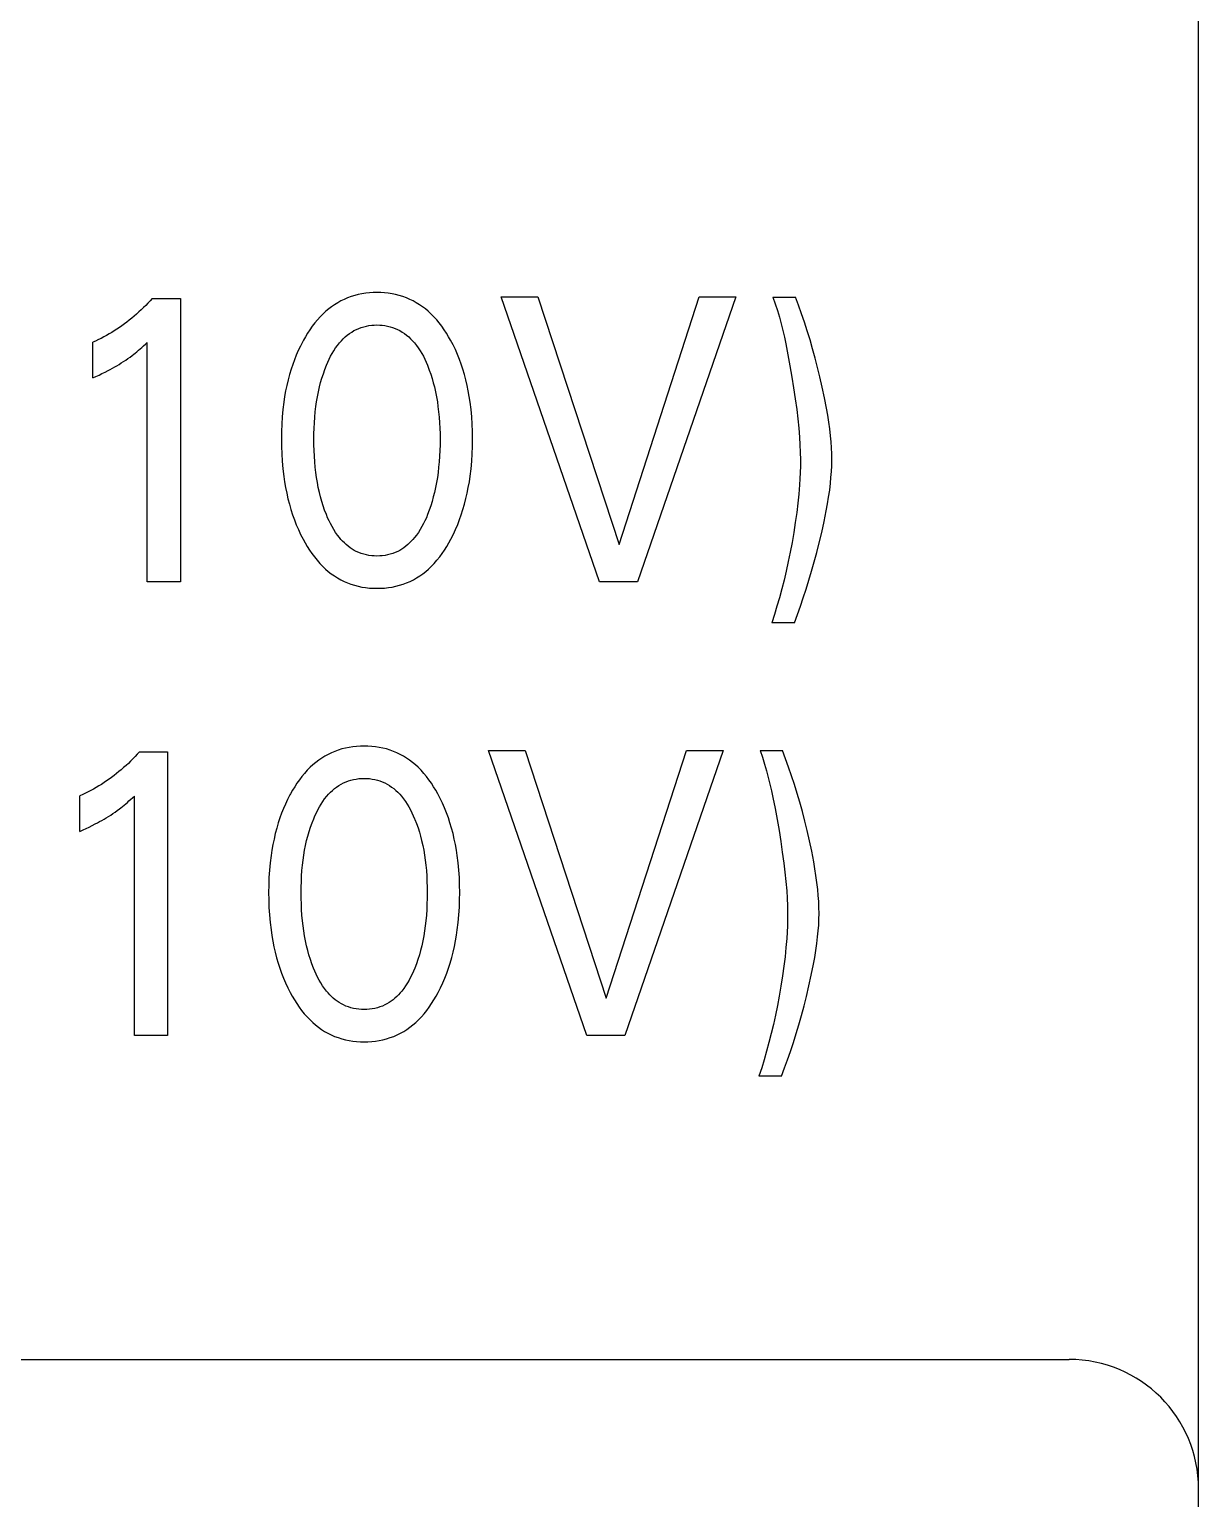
# Model space of a CAD drawing. Extents: x 0 to 420, y 0 to 297.
# Drawn here: x 195.53 to 204.56, y 224.89 to 236.23 of the extents above; entities that cross this region are included whole.
import ezdxf

# ---------------------------------------------------------------- set-up
doc = ezdxf.new("R2010")
doc.units = 0
doc.header["$LTSCALE"] = 23.1
doc.layers.add('10000_FRONT', color=7, linetype='CONTINUOUS')

msp = doc.modelspace()

# ---------------------------------------------------------------- linework, layer by layer
at = {"layer": '10000_FRONT', "color": 7, "linetype": 'CONTINUOUS'}
for p, q in [((204.56, 159.468), (204.56, 247.468)), ((196.482, 234.156), (196.466, 234.138)), ((196.482, 234.156), (196.699, 234.156)), ((196.699, 234.156), (196.699, 231.968)), ((197.99, 234.16), (197.964, 234.149)), ((198.018, 234.17), (197.99, 234.16)), ((198.045, 234.179), (198.018, 234.17)), ((198.073, 234.186), (198.045, 234.179)), ((198.101, 234.191), (198.073, 234.186)), ((198.13, 234.196), (198.101, 234.191)), ((198.159, 234.199), (198.13, 234.196)), ((198.188, 234.201), (198.159, 234.199)), ((198.217, 234.201), (198.188, 234.201)), ((198.246, 234.201), (198.217, 234.201)), ((198.275, 234.199), (198.246, 234.201)), ((198.304, 234.196), (198.275, 234.199)), ((198.333, 234.191), (198.304, 234.196)), ((198.361, 234.186), (198.333, 234.191)), ((198.389, 234.179), (198.361, 234.186)), ((198.417, 234.17), (198.389, 234.179)), ((198.444, 234.16), (198.417, 234.17)), ((198.47, 234.149), (198.444, 234.16)), ((199.936, 231.968), (199.176, 234.168)), ((199.176, 234.168), (199.459, 234.168)), ((199.459, 234.168), (200.086, 232.257)), ((200.086, 232.257), (200.705, 234.168)), ((200.988, 234.168), (200.229, 231.968)), ((200.705, 234.168), (200.988, 234.168)), ((201.273, 234.167), (201.292, 234.115)), ((201.273, 234.167), (201.447, 234.167)), ((201.471, 234.103), (201.447, 234.167)), ((196.379, 234.052), (196.36, 234.035)), ((196.397, 234.068), (196.379, 234.052)), ((196.414, 234.085), (196.397, 234.068)), ((196.432, 234.102), (196.414, 234.085)), ((196.449, 234.12), (196.432, 234.102)), ((196.466, 234.138), (196.449, 234.12)), ((197.822, 234.057), (197.801, 234.038)), ((197.844, 234.075), (197.822, 234.057)), ((197.866, 234.092), (197.844, 234.075)), ((197.89, 234.108), (197.866, 234.092)), ((197.914, 234.123), (197.89, 234.108)), ((197.939, 234.137), (197.914, 234.123)), ((197.964, 234.149), (197.939, 234.137)), ((198.496, 234.137), (198.47, 234.149)), ((198.52, 234.123), (198.496, 234.137)), ((198.545, 234.108), (198.52, 234.123)), ((198.568, 234.092), (198.545, 234.108)), ((198.591, 234.075), (198.568, 234.092)), ((198.613, 234.057), (198.591, 234.075)), ((198.634, 234.038), (198.613, 234.057)), ((201.292, 234.115), (201.308, 234.063)), ((201.308, 234.063), (201.324, 234.011)), ((201.494, 234.038), (201.471, 234.103)), ((196.229, 233.933), (196.209, 233.919)), ((196.248, 233.946), (196.229, 233.933)), ((196.267, 233.96), (196.248, 233.946)), ((196.286, 233.974), (196.267, 233.96)), ((196.305, 233.989), (196.286, 233.974)), ((196.324, 234.004), (196.305, 233.989)), ((196.342, 234.019), (196.324, 234.004)), ((196.36, 234.035), (196.342, 234.019)), ((197.717, 233.941), (197.698, 233.915)), ((197.736, 233.967), (197.717, 233.941)), ((197.757, 233.991), (197.736, 233.967)), ((197.778, 234.015), (197.757, 233.991)), ((197.801, 234.038), (197.778, 234.015)), ((198.077, 233.925), (198.096, 233.933)), ((198.096, 233.933), (198.115, 233.938)), ((198.115, 233.938), (198.135, 233.943)), ((198.135, 233.943), (198.155, 233.947)), ((198.155, 233.947), (198.176, 233.95)), ((198.176, 233.95), (198.196, 233.951)), ((198.196, 233.951), (198.217, 233.952)), ((198.217, 233.952), (198.238, 233.951)), ((198.238, 233.951), (198.258, 233.95)), ((198.258, 233.95), (198.278, 233.947)), ((198.278, 233.947), (198.299, 233.943)), ((198.299, 233.943), (198.319, 233.938)), ((198.319, 233.938), (198.338, 233.933)), ((198.338, 233.933), (198.357, 233.925)), ((198.656, 234.015), (198.634, 234.038)), ((198.678, 233.991), (198.656, 234.015)), ((198.698, 233.967), (198.678, 233.991)), ((198.717, 233.941), (198.698, 233.967)), ((198.736, 233.915), (198.717, 233.941)), ((201.324, 234.011), (201.337, 233.96)), ((201.337, 233.96), (201.35, 233.908)), ((201.517, 233.973), (201.494, 234.038)), ((201.539, 233.905), (201.517, 233.973)), ((196.045, 233.827), (196.024, 233.818)), ((196.024, 233.543), (196.024, 233.818)), ((196.066, 233.838), (196.045, 233.827)), ((196.087, 233.848), (196.066, 233.838)), ((196.108, 233.859), (196.087, 233.848)), ((196.129, 233.87), (196.108, 233.859)), ((196.149, 233.882), (196.129, 233.87)), ((196.169, 233.894), (196.149, 233.882)), ((196.189, 233.906), (196.169, 233.894)), ((196.209, 233.919), (196.189, 233.906)), ((196.429, 233.803), (196.443, 233.816)), ((196.443, 231.968), (196.443, 233.816)), ((197.644, 233.824), (197.626, 233.789)), ((197.649, 233.833), (197.644, 233.824)), ((197.664, 233.861), (197.649, 233.833)), ((197.681, 233.888), (197.664, 233.861)), ((197.698, 233.915), (197.681, 233.888)), ((197.928, 233.814), (197.942, 233.829)), ((197.942, 233.829), (197.957, 233.845)), ((197.957, 233.845), (197.972, 233.859)), ((197.972, 233.859), (197.988, 233.873)), ((197.988, 233.873), (198.004, 233.885)), ((198.004, 233.885), (198.022, 233.897)), ((198.022, 233.897), (198.039, 233.908)), ((198.039, 233.908), (198.058, 233.917)), ((198.058, 233.917), (198.077, 233.925)), ((198.357, 233.925), (198.376, 233.917)), ((198.376, 233.917), (198.394, 233.908)), ((198.394, 233.908), (198.412, 233.897)), ((198.412, 233.897), (198.43, 233.885)), ((198.43, 233.885), (198.446, 233.873)), ((198.446, 233.873), (198.462, 233.859)), ((198.462, 233.859), (198.477, 233.845)), ((198.477, 233.845), (198.492, 233.829)), ((198.492, 233.829), (198.506, 233.814)), ((198.753, 233.888), (198.736, 233.915)), ((198.77, 233.861), (198.753, 233.888)), ((198.785, 233.833), (198.77, 233.861)), ((198.804, 233.797), (198.785, 233.833)), ((201.35, 233.908), (201.362, 233.857)), ((201.362, 233.857), (201.373, 233.805)), ((201.56, 233.836), (201.539, 233.905)), ((201.58, 233.768), (201.56, 233.836)), ((196.294, 233.692), (196.311, 233.704)), ((196.311, 233.704), (196.327, 233.716)), ((196.327, 233.716), (196.339, 233.726)), ((196.339, 233.726), (196.351, 233.735)), ((196.351, 233.735), (196.363, 233.745)), ((196.363, 233.745), (196.376, 233.756)), ((196.376, 233.756), (196.389, 233.767)), ((196.389, 233.767), (196.402, 233.778)), ((196.402, 233.778), (196.415, 233.791)), ((196.415, 233.791), (196.429, 233.803)), ((197.594, 233.719), (197.58, 233.683)), ((197.609, 233.754), (197.594, 233.719)), ((197.626, 233.789), (197.609, 233.754)), ((197.848, 233.687), (197.859, 233.71)), ((197.859, 233.71), (197.871, 233.732)), ((197.871, 233.732), (197.884, 233.753)), ((197.884, 233.753), (197.898, 233.774)), ((197.898, 233.774), (197.912, 233.794)), ((197.912, 233.794), (197.928, 233.814)), ((198.506, 233.814), (198.521, 233.794)), ((198.521, 233.794), (198.536, 233.774)), ((198.536, 233.774), (198.55, 233.753)), ((198.55, 233.753), (198.563, 233.732)), ((198.563, 233.732), (198.575, 233.71)), ((198.575, 233.71), (198.586, 233.687)), ((198.822, 233.761), (198.804, 233.797)), ((198.838, 233.724), (198.822, 233.761)), ((198.853, 233.686), (198.838, 233.724)), ((201.373, 233.805), (201.389, 233.72)), ((201.389, 233.72), (201.405, 233.635)), ((201.6, 233.696), (201.58, 233.768)), ((196.118, 233.588), (196.141, 233.6)), ((196.141, 233.6), (196.158, 233.609)), ((196.158, 233.609), (196.175, 233.618)), ((196.175, 233.618), (196.192, 233.628)), ((196.192, 233.628), (196.209, 233.637)), ((196.209, 233.637), (196.226, 233.647)), ((196.226, 233.647), (196.242, 233.658)), ((196.242, 233.658), (196.26, 233.669)), ((196.26, 233.669), (196.277, 233.68)), ((196.277, 233.68), (196.294, 233.692)), ((197.554, 233.61), (197.542, 233.569)), ((197.567, 233.647), (197.554, 233.61)), ((197.58, 233.683), (197.567, 233.647)), ((197.803, 233.575), (197.815, 233.608)), ((197.815, 233.608), (197.828, 233.641)), ((197.828, 233.641), (197.838, 233.664)), ((197.838, 233.664), (197.848, 233.687)), ((198.586, 233.687), (198.596, 233.664)), ((198.596, 233.664), (198.606, 233.641)), ((198.606, 233.641), (198.609, 233.634)), ((198.609, 233.634), (198.621, 233.603)), ((198.621, 233.603), (198.633, 233.571)), ((198.867, 233.648), (198.853, 233.686)), ((198.88, 233.61), (198.867, 233.648)), ((198.892, 233.569), (198.88, 233.61)), ((201.405, 233.635), (201.42, 233.549)), ((201.619, 233.623), (201.6, 233.696)), ((201.637, 233.551), (201.619, 233.623)), ((196.024, 233.543), (196.047, 233.554)), ((196.047, 233.554), (196.071, 233.565)), ((196.071, 233.565), (196.094, 233.576)), ((196.094, 233.576), (196.118, 233.588)), ((197.521, 233.484), (197.512, 233.442)), ((197.531, 233.527), (197.521, 233.484)), ((197.542, 233.569), (197.531, 233.527)), ((197.773, 233.473), (197.782, 233.507)), ((197.782, 233.507), (197.792, 233.541)), ((197.792, 233.541), (197.803, 233.575)), ((198.633, 233.571), (198.643, 233.538)), ((198.643, 233.538), (198.652, 233.506)), ((198.652, 233.506), (198.661, 233.473)), ((198.903, 233.527), (198.892, 233.569)), ((198.913, 233.484), (198.903, 233.527)), ((198.922, 233.442), (198.913, 233.484)), ((201.42, 233.549), (201.433, 233.466)), ((201.655, 233.471), (201.637, 233.551)), ((197.504, 233.399), (197.498, 233.356)), ((197.512, 233.442), (197.504, 233.399)), ((197.751, 233.359), (197.757, 233.397)), ((197.757, 233.397), (197.765, 233.435)), ((197.765, 233.435), (197.773, 233.473)), ((198.661, 233.473), (198.669, 233.435)), ((198.669, 233.435), (198.677, 233.397)), ((198.677, 233.397), (198.683, 233.359)), ((198.929, 233.399), (198.922, 233.442)), ((198.936, 233.356), (198.929, 233.399)), ((201.433, 233.466), (201.445, 233.382)), ((201.445, 233.382), (201.457, 233.298)), ((201.672, 233.39), (201.655, 233.471)), ((201.688, 233.309), (201.672, 233.39)), ((197.491, 233.3), (197.486, 233.243)), ((197.498, 233.356), (197.491, 233.3)), ((197.737, 233.24), (197.741, 233.282)), ((197.741, 233.282), (197.745, 233.321)), ((197.745, 233.321), (197.751, 233.359)), ((198.683, 233.359), (198.688, 233.321)), ((198.688, 233.321), (198.693, 233.282)), ((198.693, 233.282), (198.697, 233.24)), ((198.943, 233.3), (198.936, 233.356)), ((198.948, 233.243), (198.943, 233.3)), ((201.457, 233.298), (201.465, 233.227)), ((201.697, 233.255), (201.688, 233.309)), ((201.705, 233.202), (201.697, 233.255)), ((197.482, 233.186), (197.48, 233.129)), ((197.486, 233.243), (197.482, 233.186)), ((197.73, 233.112), (197.732, 233.155)), ((197.732, 233.155), (197.734, 233.197)), ((197.734, 233.197), (197.737, 233.24)), ((198.697, 233.24), (198.7, 233.197)), ((198.7, 233.197), (198.702, 233.155)), ((198.702, 233.155), (198.704, 233.112)), ((198.952, 233.186), (198.948, 233.243)), ((198.954, 233.129), (198.952, 233.186)), ((201.465, 233.227), (201.473, 233.156)), ((201.473, 233.156), (201.479, 233.085)), ((201.712, 233.149), (201.705, 233.202)), ((201.719, 233.095), (201.712, 233.149)), ((197.48, 233.129), (197.479, 233.072)), ((197.479, 233.072), (197.48, 233.014)), ((197.73, 233.069), (197.73, 233.112)), ((197.73, 233.026), (197.73, 233.069)), ((197.732, 232.983), (197.73, 233.026)), ((198.704, 233.026), (198.702, 232.983)), ((198.704, 233.112), (198.704, 233.069)), ((198.704, 233.069), (198.704, 233.026)), ((198.955, 233.072), (198.954, 233.129)), ((198.954, 233.014), (198.955, 233.072)), ((201.479, 233.085), (201.482, 233.027)), ((201.482, 233.027), (201.485, 232.969)), ((201.723, 233.049), (201.719, 233.095)), ((201.726, 233.003), (201.723, 233.049)), ((197.48, 233.014), (197.482, 232.956)), ((197.482, 232.956), (197.485, 232.899)), ((197.734, 232.939), (197.732, 232.983)), ((197.737, 232.896), (197.734, 232.939)), ((198.7, 232.939), (198.697, 232.896)), ((198.702, 232.983), (198.7, 232.939)), ((198.948, 232.899), (198.952, 232.957)), ((198.952, 232.957), (198.954, 233.014)), ((201.485, 232.969), (201.486, 232.91)), ((201.486, 232.91), (201.486, 232.862)), ((201.728, 232.956), (201.726, 233.003)), ((201.729, 232.91), (201.728, 232.956)), ((201.728, 232.865), (201.729, 232.91)), ((197.485, 232.899), (197.491, 232.841)), ((197.491, 232.841), (197.498, 232.783)), ((197.741, 232.853), (197.737, 232.896)), ((197.745, 232.814), (197.741, 232.853)), ((197.751, 232.775), (197.745, 232.814)), ((198.689, 232.814), (198.683, 232.775)), ((198.693, 232.853), (198.689, 232.814)), ((198.697, 232.896), (198.693, 232.853)), ((198.936, 232.784), (198.943, 232.841)), ((198.943, 232.841), (198.948, 232.899)), ((201.484, 232.813), (201.482, 232.765)), ((201.486, 232.862), (201.484, 232.813)), ((201.722, 232.775), (201.726, 232.82)), ((201.726, 232.82), (201.728, 232.865)), ((197.498, 232.783), (197.504, 232.74)), ((197.504, 232.74), (197.512, 232.696)), ((197.512, 232.696), (197.52, 232.653)), ((197.757, 232.736), (197.751, 232.775)), ((197.764, 232.697), (197.757, 232.736)), ((197.773, 232.659), (197.764, 232.697)), ((198.67, 232.697), (198.661, 232.659)), ((198.677, 232.736), (198.67, 232.697)), ((198.683, 232.775), (198.677, 232.736)), ((198.914, 232.654), (198.922, 232.697)), ((198.922, 232.697), (198.93, 232.741)), ((198.93, 232.741), (198.936, 232.784)), ((201.479, 232.717), (201.473, 232.646)), ((201.482, 232.765), (201.479, 232.717)), ((201.712, 232.677), (201.718, 232.73)), ((201.718, 232.73), (201.722, 232.775)), ((197.52, 232.653), (197.53, 232.61)), ((197.53, 232.61), (197.541, 232.568)), ((197.781, 232.624), (197.773, 232.659)), ((197.791, 232.59), (197.781, 232.624)), ((197.802, 232.555), (197.791, 232.59)), ((198.643, 232.59), (198.632, 232.555)), ((198.652, 232.624), (198.643, 232.59)), ((198.661, 232.659), (198.652, 232.624)), ((198.881, 232.526), (198.893, 232.569)), ((198.893, 232.569), (198.904, 232.611)), ((198.904, 232.611), (198.914, 232.654)), ((201.466, 232.575), (201.457, 232.504)), ((201.473, 232.646), (201.466, 232.575)), ((201.685, 232.517), (201.695, 232.57)), ((201.695, 232.57), (201.704, 232.623)), ((201.704, 232.623), (201.712, 232.677)), ((197.541, 232.568), (197.553, 232.526)), ((197.553, 232.526), (197.566, 232.487)), ((197.566, 232.487), (197.579, 232.448)), ((197.813, 232.521), (197.802, 232.555)), ((197.826, 232.488), (197.813, 232.521)), ((197.836, 232.464), (197.826, 232.488)), ((197.847, 232.441), (197.836, 232.464)), ((198.598, 232.464), (198.587, 232.441)), ((198.608, 232.488), (198.598, 232.464)), ((198.62, 232.521), (198.608, 232.488)), ((198.632, 232.555), (198.62, 232.521)), ((198.855, 232.449), (198.868, 232.487)), ((198.868, 232.487), (198.881, 232.526)), ((201.457, 232.504), (201.446, 232.427)), ((201.669, 232.434), (201.685, 232.517)), ((197.579, 232.448), (197.594, 232.41)), ((197.594, 232.41), (197.61, 232.373)), ((197.61, 232.373), (197.627, 232.335)), ((197.858, 232.418), (197.847, 232.441)), ((197.87, 232.395), (197.858, 232.418)), ((197.883, 232.373), (197.87, 232.395)), ((197.896, 232.351), (197.883, 232.373)), ((197.911, 232.33), (197.896, 232.351)), ((198.537, 232.351), (198.523, 232.33)), ((198.551, 232.373), (198.537, 232.351)), ((198.564, 232.395), (198.551, 232.373)), ((198.576, 232.418), (198.564, 232.395)), ((198.587, 232.441), (198.576, 232.418)), ((198.807, 232.336), (198.824, 232.373)), ((198.824, 232.373), (198.84, 232.411)), ((198.84, 232.411), (198.855, 232.449)), ((201.434, 232.349), (201.421, 232.272)), ((201.446, 232.427), (201.434, 232.349)), ((201.631, 232.269), (201.651, 232.351)), ((201.651, 232.351), (201.669, 232.434)), ((197.627, 232.335), (197.646, 232.299)), ((197.646, 232.299), (197.662, 232.27)), ((197.662, 232.27), (197.678, 232.242)), ((197.678, 232.242), (197.696, 232.214)), ((197.927, 232.31), (197.911, 232.33)), ((197.939, 232.296), (197.927, 232.31)), ((197.952, 232.282), (197.939, 232.296)), ((197.965, 232.269), (197.952, 232.282)), ((197.979, 232.256), (197.965, 232.269)), ((197.994, 232.244), (197.979, 232.256)), ((198.009, 232.232), (197.994, 232.244)), ((198.025, 232.222), (198.009, 232.232)), ((198.425, 232.232), (198.409, 232.222)), ((198.44, 232.244), (198.425, 232.232)), ((198.454, 232.256), (198.44, 232.244)), ((198.468, 232.269), (198.454, 232.256)), ((198.482, 232.282), (198.468, 232.269)), ((198.495, 232.296), (198.482, 232.282)), ((198.507, 232.31), (198.495, 232.296)), ((198.523, 232.33), (198.507, 232.31)), ((198.739, 232.214), (198.756, 232.242)), ((198.756, 232.242), (198.772, 232.27)), ((198.772, 232.27), (198.788, 232.299)), ((198.788, 232.299), (198.807, 232.336)), ((201.421, 232.272), (201.407, 232.199)), ((201.613, 232.196), (201.631, 232.269)), ((197.696, 232.214), (197.714, 232.187)), ((197.714, 232.187), (197.734, 232.161)), ((197.734, 232.161), (197.754, 232.136)), ((197.754, 232.136), (197.776, 232.111)), ((198.041, 232.212), (198.025, 232.222)), ((198.057, 232.204), (198.041, 232.212)), ((198.076, 232.195), (198.057, 232.204)), ((198.095, 232.188), (198.076, 232.195)), ((198.115, 232.182), (198.095, 232.188)), ((198.135, 232.177), (198.115, 232.182)), ((198.155, 232.173), (198.135, 232.177)), ((198.176, 232.17), (198.155, 232.173)), ((198.196, 232.169), (198.176, 232.17)), ((198.217, 232.168), (198.196, 232.169)), ((198.238, 232.169), (198.217, 232.168)), ((198.258, 232.17), (198.238, 232.169)), ((198.279, 232.173), (198.258, 232.17)), ((198.299, 232.177), (198.279, 232.173)), ((198.319, 232.182), (198.299, 232.177)), ((198.339, 232.188), (198.319, 232.182)), ((198.358, 232.195), (198.339, 232.188)), ((198.377, 232.204), (198.358, 232.195)), ((198.393, 232.212), (198.377, 232.204)), ((198.409, 232.222), (198.393, 232.212)), ((198.659, 232.111), (198.68, 232.136)), ((198.68, 232.136), (198.701, 232.161)), ((198.701, 232.161), (198.72, 232.187)), ((198.72, 232.187), (198.739, 232.214)), ((201.392, 232.125), (201.376, 232.052)), ((201.407, 232.199), (201.392, 232.125)), ((201.572, 232.051), (201.593, 232.123)), ((201.593, 232.123), (201.613, 232.196)), ((197.776, 232.111), (197.799, 232.088)), ((197.799, 232.088), (197.82, 232.068)), ((197.82, 232.068), (197.841, 232.049)), ((197.841, 232.049), (197.864, 232.032)), ((197.864, 232.032), (197.888, 232.015)), ((197.888, 232.015), (197.912, 231.999)), ((198.523, 231.999), (198.547, 232.015)), ((198.547, 232.015), (198.57, 232.031)), ((198.57, 232.031), (198.593, 232.049)), ((198.593, 232.049), (198.615, 232.068)), ((198.615, 232.068), (198.636, 232.088)), ((198.636, 232.088), (198.659, 232.111)), ((201.376, 232.052), (201.36, 231.983)), ((201.552, 231.982), (201.572, 232.051)), ((196.699, 231.968), (196.443, 231.968)), ((197.912, 231.999), (197.937, 231.985)), ((197.937, 231.985), (197.963, 231.972)), ((197.963, 231.972), (197.989, 231.961)), ((197.989, 231.961), (198.016, 231.951)), ((198.016, 231.951), (198.044, 231.942)), ((198.044, 231.942), (198.072, 231.935)), ((198.072, 231.935), (198.101, 231.929)), ((198.101, 231.929), (198.129, 231.924)), ((198.129, 231.924), (198.158, 231.921)), ((198.158, 231.921), (198.188, 231.919)), ((198.188, 231.919), (198.217, 231.919)), ((198.217, 231.919), (198.246, 231.919)), ((198.246, 231.919), (198.276, 231.921)), ((198.276, 231.921), (198.305, 231.924)), ((198.305, 231.924), (198.334, 231.929)), ((198.334, 231.929), (198.362, 231.935)), ((198.362, 231.935), (198.39, 231.942)), ((198.39, 231.942), (198.418, 231.951)), ((198.418, 231.951), (198.446, 231.961)), ((198.446, 231.961), (198.472, 231.972)), ((198.472, 231.972), (198.498, 231.985)), ((198.498, 231.985), (198.523, 231.999)), ((200.229, 231.968), (199.936, 231.968)), ((201.342, 231.914), (201.324, 231.846)), ((201.36, 231.983), (201.342, 231.914)), ((201.508, 231.845), (201.531, 231.913)), ((201.531, 231.913), (201.552, 231.982)), ((201.305, 231.781), (201.286, 231.717)), ((201.324, 231.846), (201.305, 231.781)), ((201.463, 231.717), (201.486, 231.781)), ((201.486, 231.781), (201.508, 231.845)), ((201.286, 231.717), (201.265, 231.653)), ((201.439, 231.653), (201.463, 231.717)), ((201.439, 231.653), (201.265, 231.653)), ((196.383, 230.656), (196.366, 230.638)), ((196.383, 230.656), (196.6, 230.656)), ((196.6, 230.656), (196.6, 228.468)), ((197.865, 230.649), (197.84, 230.637)), ((197.891, 230.66), (197.865, 230.649)), ((197.918, 230.67), (197.891, 230.66)), ((197.946, 230.679), (197.918, 230.67)), ((197.974, 230.686), (197.946, 230.679)), ((198.002, 230.691), (197.974, 230.686)), ((198.031, 230.696), (198.002, 230.691)), ((198.06, 230.699), (198.031, 230.696)), ((198.089, 230.701), (198.06, 230.699)), ((198.118, 230.701), (198.089, 230.701)), ((198.147, 230.701), (198.118, 230.701)), ((198.176, 230.699), (198.147, 230.701)), ((198.205, 230.696), (198.176, 230.699)), ((198.234, 230.691), (198.205, 230.696)), ((198.262, 230.686), (198.234, 230.691)), ((198.29, 230.679), (198.262, 230.686)), ((198.318, 230.67), (198.29, 230.679)), ((198.345, 230.66), (198.318, 230.67)), ((198.371, 230.649), (198.345, 230.66)), ((198.397, 230.637), (198.371, 230.649)), ((199.837, 228.468), (199.077, 230.668)), ((199.077, 230.668), (199.36, 230.668)), ((199.36, 230.668), (199.987, 228.757)), ((199.987, 228.757), (200.606, 230.668)), ((200.889, 230.668), (200.13, 228.468)), ((200.606, 230.668), (200.889, 230.668)), ((201.174, 230.667), (201.193, 230.615)), ((201.174, 230.667), (201.348, 230.667)), ((201.372, 230.603), (201.348, 230.667)), ((196.261, 230.535), (196.243, 230.519)), ((196.28, 230.552), (196.261, 230.535)), ((196.298, 230.568), (196.28, 230.552)), ((196.315, 230.585), (196.298, 230.568)), ((196.333, 230.602), (196.315, 230.585)), ((196.35, 230.62), (196.333, 230.602)), ((196.366, 230.638), (196.35, 230.62)), ((197.702, 230.538), (197.679, 230.515)), ((197.723, 230.557), (197.702, 230.538)), ((197.745, 230.575), (197.723, 230.557)), ((197.767, 230.592), (197.745, 230.575)), ((197.791, 230.608), (197.767, 230.592)), ((197.815, 230.623), (197.791, 230.608)), ((197.84, 230.637), (197.815, 230.623)), ((198.421, 230.623), (198.397, 230.637)), ((198.446, 230.608), (198.421, 230.623)), ((198.469, 230.592), (198.446, 230.608)), ((198.492, 230.575), (198.469, 230.592)), ((198.514, 230.557), (198.492, 230.575)), ((198.535, 230.538), (198.514, 230.557)), ((198.557, 230.515), (198.535, 230.538)), ((201.193, 230.615), (201.209, 230.563)), ((201.209, 230.563), (201.225, 230.511)), ((201.395, 230.538), (201.372, 230.603)), ((201.418, 230.473), (201.395, 230.538)), ((196.11, 230.419), (196.09, 230.406)), ((196.13, 230.433), (196.11, 230.419)), ((196.149, 230.446), (196.13, 230.433)), ((196.168, 230.46), (196.149, 230.446)), ((196.187, 230.474), (196.168, 230.46)), ((196.206, 230.489), (196.187, 230.474)), ((196.225, 230.504), (196.206, 230.489)), ((196.243, 230.519), (196.225, 230.504)), ((197.599, 230.415), (197.582, 230.388)), ((197.618, 230.441), (197.599, 230.415)), ((197.637, 230.467), (197.618, 230.441)), ((197.658, 230.491), (197.637, 230.467)), ((197.679, 230.515), (197.658, 230.491)), ((197.94, 230.408), (197.959, 230.417)), ((197.959, 230.417), (197.978, 230.425)), ((197.978, 230.425), (197.997, 230.433)), ((197.997, 230.433), (198.016, 230.438)), ((198.016, 230.438), (198.036, 230.443)), ((198.036, 230.443), (198.056, 230.447)), ((198.056, 230.447), (198.077, 230.45)), ((198.077, 230.45), (198.097, 230.451)), ((198.097, 230.451), (198.118, 230.452)), ((198.118, 230.452), (198.139, 230.451)), ((198.139, 230.451), (198.159, 230.45)), ((198.159, 230.45), (198.179, 230.447)), ((198.179, 230.447), (198.2, 230.443)), ((198.2, 230.443), (198.22, 230.438)), ((198.22, 230.438), (198.239, 230.433)), ((198.239, 230.433), (198.258, 230.425)), ((198.258, 230.425), (198.277, 230.417)), ((198.277, 230.417), (198.295, 230.408)), ((198.579, 230.491), (198.557, 230.515)), ((198.599, 230.467), (198.579, 230.491)), ((198.618, 230.441), (198.599, 230.467)), ((198.637, 230.415), (198.618, 230.441)), ((198.654, 230.388), (198.637, 230.415)), ((201.225, 230.511), (201.238, 230.46)), ((201.238, 230.46), (201.251, 230.408)), ((201.44, 230.405), (201.418, 230.473)), ((195.946, 230.327), (195.924, 230.318)), ((195.924, 230.043), (195.924, 230.318)), ((195.967, 230.338), (195.946, 230.327)), ((195.988, 230.348), (195.967, 230.338)), ((196.009, 230.359), (195.988, 230.348)), ((196.029, 230.37), (196.009, 230.359)), ((196.05, 230.382), (196.029, 230.37)), ((196.07, 230.394), (196.05, 230.382)), ((196.09, 230.406), (196.07, 230.394)), ((196.316, 230.291), (196.33, 230.303)), ((196.33, 230.303), (196.344, 230.316)), ((196.344, 228.468), (196.344, 230.316)), ((197.545, 230.324), (197.527, 230.289)), ((197.55, 230.333), (197.545, 230.324)), ((197.565, 230.361), (197.55, 230.333)), ((197.582, 230.388), (197.565, 230.361)), ((197.813, 230.294), (197.829, 230.314)), ((197.829, 230.314), (197.843, 230.329)), ((197.843, 230.329), (197.858, 230.345)), ((197.858, 230.345), (197.873, 230.359)), ((197.873, 230.359), (197.889, 230.373)), ((197.889, 230.373), (197.905, 230.385)), ((197.905, 230.385), (197.923, 230.397)), ((197.923, 230.397), (197.94, 230.408)), ((198.295, 230.408), (198.313, 230.397)), ((198.313, 230.397), (198.33, 230.385)), ((198.33, 230.385), (198.347, 230.373)), ((198.347, 230.373), (198.363, 230.359)), ((198.363, 230.359), (198.378, 230.345)), ((198.378, 230.345), (198.393, 230.329)), ((198.393, 230.329), (198.407, 230.314)), ((198.407, 230.314), (198.422, 230.294)), ((198.671, 230.361), (198.654, 230.388)), ((198.686, 230.333), (198.671, 230.361)), ((198.705, 230.297), (198.686, 230.333)), ((201.251, 230.408), (201.263, 230.357)), ((201.263, 230.357), (201.274, 230.305)), ((201.274, 230.305), (201.29, 230.22)), ((201.461, 230.336), (201.44, 230.405)), ((201.481, 230.268), (201.461, 230.336)), ((196.178, 230.18), (196.195, 230.192)), ((196.195, 230.192), (196.212, 230.204)), ((196.212, 230.204), (196.228, 230.216)), ((196.228, 230.216), (196.24, 230.226)), ((196.24, 230.226), (196.252, 230.235)), ((196.252, 230.235), (196.264, 230.245)), ((196.264, 230.245), (196.277, 230.256)), ((196.277, 230.256), (196.29, 230.267)), ((196.29, 230.267), (196.302, 230.278)), ((196.302, 230.278), (196.316, 230.291)), ((197.495, 230.219), (197.481, 230.183)), ((197.51, 230.254), (197.495, 230.219)), ((197.527, 230.289), (197.51, 230.254)), ((197.738, 230.164), (197.749, 230.187)), ((197.749, 230.187), (197.76, 230.21)), ((197.76, 230.21), (197.772, 230.232)), ((197.772, 230.232), (197.785, 230.253)), ((197.785, 230.253), (197.799, 230.274)), ((197.799, 230.274), (197.813, 230.294)), ((198.422, 230.294), (198.437, 230.274)), ((198.437, 230.274), (198.451, 230.253)), ((198.451, 230.253), (198.464, 230.232)), ((198.464, 230.232), (198.476, 230.21)), ((198.476, 230.21), (198.487, 230.187)), ((198.487, 230.187), (198.497, 230.164)), ((198.723, 230.261), (198.705, 230.297)), ((198.739, 230.224), (198.723, 230.261)), ((198.754, 230.186), (198.739, 230.224)), ((201.29, 230.22), (201.306, 230.135)), ((201.501, 230.196), (201.481, 230.268)), ((201.52, 230.123), (201.501, 230.196)), ((195.972, 230.065), (195.995, 230.076)), ((195.995, 230.076), (196.019, 230.088)), ((196.019, 230.088), (196.042, 230.1)), ((196.042, 230.1), (196.059, 230.109)), ((196.059, 230.109), (196.076, 230.118)), ((196.076, 230.118), (196.093, 230.128)), ((196.093, 230.128), (196.11, 230.137)), ((196.11, 230.137), (196.127, 230.147)), ((196.127, 230.147), (196.143, 230.158)), ((196.143, 230.158), (196.161, 230.169)), ((196.161, 230.169), (196.178, 230.18)), ((197.455, 230.11), (197.443, 230.069)), ((197.468, 230.147), (197.455, 230.11)), ((197.481, 230.183), (197.468, 230.147)), ((197.693, 230.041), (197.704, 230.075)), ((197.704, 230.075), (197.716, 230.108)), ((197.716, 230.108), (197.729, 230.141)), ((197.729, 230.141), (197.738, 230.164)), ((198.497, 230.164), (198.507, 230.141)), ((198.507, 230.141), (198.51, 230.134)), ((198.51, 230.134), (198.522, 230.103)), ((198.522, 230.103), (198.534, 230.071)), ((198.768, 230.148), (198.754, 230.186)), ((198.78, 230.11), (198.768, 230.148)), ((198.793, 230.069), (198.78, 230.11)), ((201.306, 230.135), (201.321, 230.049)), ((201.538, 230.051), (201.52, 230.123)), ((195.924, 230.043), (195.948, 230.054)), ((195.948, 230.054), (195.972, 230.065)), ((197.422, 229.984), (197.413, 229.942)), ((197.432, 230.027), (197.422, 229.984)), ((197.443, 230.069), (197.432, 230.027)), ((197.666, 229.935), (197.674, 229.973)), ((197.674, 229.973), (197.683, 230.007)), ((197.683, 230.007), (197.693, 230.041)), ((198.534, 230.071), (198.544, 230.038)), ((198.544, 230.038), (198.553, 230.006)), ((198.553, 230.006), (198.561, 229.973)), ((198.561, 229.973), (198.57, 229.935)), ((198.804, 230.027), (198.793, 230.069)), ((198.814, 229.984), (198.804, 230.027)), ((198.823, 229.942), (198.814, 229.984)), ((201.321, 230.049), (201.334, 229.966)), ((201.334, 229.966), (201.346, 229.882)), ((201.556, 229.971), (201.538, 230.051)), ((201.573, 229.89), (201.556, 229.971)), ((197.399, 229.856), (197.392, 229.8)), ((197.405, 229.899), (197.399, 229.856)), ((197.413, 229.942), (197.405, 229.899)), ((197.646, 229.821), (197.652, 229.859)), ((197.652, 229.859), (197.658, 229.897)), ((197.658, 229.897), (197.666, 229.935)), ((198.57, 229.935), (198.578, 229.897)), ((198.578, 229.897), (198.584, 229.859)), ((198.584, 229.859), (198.589, 229.821)), ((198.83, 229.899), (198.823, 229.942)), ((198.837, 229.856), (198.83, 229.899)), ((198.844, 229.8), (198.837, 229.856)), ((201.346, 229.882), (201.358, 229.798)), ((201.589, 229.809), (201.573, 229.89)), ((197.387, 229.743), (197.383, 229.686)), ((197.392, 229.8), (197.387, 229.743)), ((197.635, 229.697), (197.638, 229.74)), ((197.638, 229.74), (197.642, 229.782)), ((197.642, 229.782), (197.646, 229.821)), ((198.589, 229.821), (198.594, 229.782)), ((198.594, 229.782), (198.598, 229.74)), ((198.598, 229.74), (198.601, 229.697)), ((198.849, 229.743), (198.844, 229.8)), ((198.853, 229.686), (198.849, 229.743)), ((201.358, 229.798), (201.366, 229.727)), ((201.598, 229.755), (201.589, 229.809)), ((201.606, 229.702), (201.598, 229.755)), ((197.381, 229.629), (197.38, 229.572)), ((197.383, 229.686), (197.381, 229.629)), ((197.631, 229.612), (197.633, 229.655)), ((197.633, 229.655), (197.635, 229.697)), ((198.601, 229.697), (198.603, 229.655)), ((198.603, 229.655), (198.604, 229.612)), ((198.855, 229.629), (198.853, 229.686)), ((198.856, 229.572), (198.855, 229.629)), ((201.366, 229.727), (201.374, 229.656)), ((201.374, 229.656), (201.38, 229.585)), ((201.613, 229.649), (201.606, 229.702)), ((201.62, 229.595), (201.613, 229.649)), ((197.38, 229.572), (197.381, 229.514)), ((197.381, 229.514), (197.383, 229.456)), ((197.631, 229.569), (197.631, 229.612)), ((197.631, 229.526), (197.631, 229.569)), ((197.633, 229.483), (197.631, 229.526)), ((198.605, 229.526), (198.603, 229.483)), ((198.604, 229.612), (198.605, 229.569)), ((198.605, 229.569), (198.605, 229.526)), ((198.853, 229.457), (198.855, 229.514)), ((198.855, 229.514), (198.856, 229.572)), ((201.38, 229.585), (201.383, 229.527)), ((201.383, 229.527), (201.386, 229.469)), ((201.624, 229.549), (201.62, 229.595)), ((201.627, 229.503), (201.624, 229.549)), ((197.383, 229.456), (197.386, 229.399)), ((197.386, 229.399), (197.392, 229.341)), ((197.635, 229.439), (197.633, 229.483)), ((197.638, 229.396), (197.635, 229.439)), ((197.642, 229.353), (197.638, 229.396)), ((198.598, 229.396), (198.594, 229.353)), ((198.601, 229.439), (198.598, 229.396)), ((198.603, 229.483), (198.601, 229.439)), ((198.844, 229.341), (198.849, 229.399)), ((198.849, 229.399), (198.853, 229.457)), ((201.386, 229.469), (201.387, 229.41)), ((201.387, 229.41), (201.387, 229.362)), ((201.629, 229.456), (201.627, 229.503)), ((201.63, 229.41), (201.629, 229.456)), ((201.629, 229.365), (201.63, 229.41)), ((197.392, 229.341), (197.399, 229.283)), ((197.399, 229.283), (197.405, 229.24)), ((197.646, 229.314), (197.642, 229.353)), ((197.652, 229.275), (197.646, 229.314)), ((198.59, 229.314), (198.584, 229.275)), ((198.594, 229.353), (198.59, 229.314)), ((198.831, 229.241), (198.837, 229.284)), ((198.837, 229.284), (198.844, 229.341)), ((201.385, 229.313), (201.383, 229.265)), ((201.387, 229.362), (201.385, 229.313)), ((201.623, 229.275), (201.627, 229.32)), ((201.627, 229.32), (201.629, 229.365)), ((197.405, 229.24), (197.413, 229.196)), ((197.413, 229.196), (197.421, 229.153)), ((197.658, 229.236), (197.652, 229.275)), ((197.665, 229.197), (197.658, 229.236)), ((197.674, 229.159), (197.665, 229.197)), ((198.571, 229.197), (198.562, 229.159)), ((198.578, 229.236), (198.571, 229.197)), ((198.584, 229.275), (198.578, 229.236)), ((198.815, 229.154), (198.823, 229.197)), ((198.823, 229.197), (198.831, 229.241)), ((201.38, 229.217), (201.374, 229.146)), ((201.383, 229.265), (201.38, 229.217)), ((201.605, 229.123), (201.612, 229.177)), ((201.612, 229.177), (201.619, 229.23)), ((201.619, 229.23), (201.623, 229.275)), ((197.421, 229.153), (197.431, 229.11)), ((197.431, 229.11), (197.442, 229.068)), ((197.442, 229.068), (197.454, 229.026)), ((197.682, 229.124), (197.674, 229.159)), ((197.692, 229.09), (197.682, 229.124)), ((197.703, 229.055), (197.692, 229.09)), ((197.714, 229.021), (197.703, 229.055)), ((198.533, 229.055), (198.521, 229.021)), ((198.544, 229.09), (198.533, 229.055)), ((198.553, 229.124), (198.544, 229.09)), ((198.562, 229.159), (198.553, 229.124)), ((198.782, 229.026), (198.794, 229.069)), ((198.794, 229.069), (198.805, 229.111)), ((198.805, 229.111), (198.815, 229.154)), ((201.367, 229.075), (201.358, 229.004)), ((201.374, 229.146), (201.367, 229.075)), ((201.586, 229.017), (201.596, 229.07)), ((201.596, 229.07), (201.605, 229.123)), ((197.454, 229.026), (197.467, 228.987)), ((197.467, 228.987), (197.48, 228.948)), ((197.48, 228.948), (197.495, 228.91)), ((197.727, 228.988), (197.714, 229.021)), ((197.737, 228.964), (197.727, 228.988)), ((197.748, 228.941), (197.737, 228.964)), ((197.759, 228.918), (197.748, 228.941)), ((198.488, 228.941), (198.477, 228.918)), ((198.499, 228.964), (198.488, 228.941)), ((198.509, 228.988), (198.499, 228.964)), ((198.521, 229.021), (198.509, 228.988)), ((198.741, 228.911), (198.756, 228.949)), ((198.756, 228.949), (198.769, 228.987)), ((198.769, 228.987), (198.782, 229.026)), ((201.358, 229.004), (201.347, 228.927)), ((201.57, 228.934), (201.586, 229.017)), ((197.495, 228.91), (197.511, 228.873)), ((197.511, 228.873), (197.528, 228.835)), ((197.528, 228.835), (197.547, 228.799)), ((197.771, 228.895), (197.759, 228.918)), ((197.784, 228.873), (197.771, 228.895)), ((197.797, 228.851), (197.784, 228.873)), ((197.812, 228.83), (197.797, 228.851)), ((197.828, 228.81), (197.812, 228.83)), ((198.424, 228.83), (198.408, 228.81)), ((198.438, 228.851), (198.424, 228.83)), ((198.452, 228.873), (198.438, 228.851)), ((198.465, 228.895), (198.452, 228.873)), ((198.477, 228.918), (198.465, 228.895)), ((198.689, 228.799), (198.707, 228.836)), ((198.707, 228.836), (198.725, 228.873)), ((198.725, 228.873), (198.741, 228.911)), ((201.335, 228.849), (201.322, 228.772)), ((201.347, 228.927), (201.335, 228.849)), ((201.532, 228.769), (201.552, 228.851)), ((201.552, 228.851), (201.57, 228.934)), ((197.547, 228.799), (197.563, 228.77)), ((197.563, 228.77), (197.579, 228.742)), ((197.579, 228.742), (197.597, 228.714)), ((197.597, 228.714), (197.615, 228.687)), ((197.84, 228.796), (197.828, 228.81)), ((197.853, 228.782), (197.84, 228.796)), ((197.866, 228.769), (197.853, 228.782)), ((197.88, 228.756), (197.866, 228.769)), ((197.895, 228.744), (197.88, 228.756)), ((197.91, 228.732), (197.895, 228.744)), ((197.926, 228.722), (197.91, 228.732)), ((197.942, 228.712), (197.926, 228.722)), ((198.31, 228.722), (198.294, 228.712)), ((198.326, 228.732), (198.31, 228.722)), ((198.341, 228.744), (198.326, 228.732)), ((198.355, 228.756), (198.341, 228.744)), ((198.369, 228.769), (198.355, 228.756)), ((198.383, 228.782), (198.369, 228.769)), ((198.396, 228.796), (198.383, 228.782)), ((198.408, 228.81), (198.396, 228.796)), ((198.621, 228.687), (198.639, 228.714)), ((198.639, 228.714), (198.657, 228.742)), ((198.657, 228.742), (198.673, 228.77)), ((198.673, 228.77), (198.689, 228.799)), ((201.322, 228.772), (201.308, 228.699)), ((201.514, 228.696), (201.532, 228.769)), ((197.615, 228.687), (197.635, 228.661)), ((197.635, 228.661), (197.655, 228.636)), ((197.655, 228.636), (197.677, 228.611)), ((197.677, 228.611), (197.7, 228.588)), ((197.958, 228.704), (197.942, 228.712)), ((197.977, 228.695), (197.958, 228.704)), ((197.996, 228.688), (197.977, 228.695)), ((198.016, 228.682), (197.996, 228.688)), ((198.036, 228.677), (198.016, 228.682)), ((198.056, 228.673), (198.036, 228.677)), ((198.077, 228.67), (198.056, 228.673)), ((198.097, 228.669), (198.077, 228.67)), ((198.118, 228.668), (198.097, 228.669)), ((198.139, 228.669), (198.118, 228.668)), ((198.159, 228.67), (198.139, 228.669)), ((198.18, 228.673), (198.159, 228.67)), ((198.2, 228.677), (198.18, 228.673)), ((198.22, 228.682), (198.2, 228.677)), ((198.24, 228.688), (198.22, 228.682)), ((198.259, 228.695), (198.24, 228.688)), ((198.278, 228.704), (198.259, 228.695)), ((198.294, 228.712), (198.278, 228.704)), ((198.537, 228.588), (198.56, 228.611)), ((198.56, 228.611), (198.581, 228.636)), ((198.581, 228.636), (198.602, 228.661)), ((198.602, 228.661), (198.621, 228.687)), ((201.293, 228.625), (201.277, 228.552)), ((201.308, 228.699), (201.293, 228.625)), ((201.473, 228.551), (201.494, 228.623)), ((201.494, 228.623), (201.514, 228.696)), ((197.7, 228.588), (197.721, 228.568)), ((197.721, 228.568), (197.742, 228.549)), ((197.742, 228.549), (197.765, 228.532)), ((197.765, 228.532), (197.789, 228.515)), ((197.789, 228.515), (197.813, 228.499)), ((197.813, 228.499), (197.838, 228.485)), ((198.399, 228.485), (198.424, 228.499)), ((198.424, 228.499), (198.448, 228.515)), ((198.448, 228.515), (198.471, 228.531)), ((198.471, 228.531), (198.494, 228.549)), ((198.494, 228.549), (198.516, 228.568)), ((198.516, 228.568), (198.537, 228.588)), ((201.277, 228.552), (201.261, 228.483)), ((201.453, 228.482), (201.473, 228.551)), ((196.6, 228.468), (196.344, 228.468)), ((197.838, 228.485), (197.864, 228.472)), ((197.864, 228.472), (197.89, 228.461)), ((197.89, 228.461), (197.917, 228.451)), ((197.917, 228.451), (197.945, 228.442)), ((197.945, 228.442), (197.973, 228.435)), ((197.973, 228.435), (198.002, 228.429)), ((198.002, 228.429), (198.03, 228.424)), ((198.03, 228.424), (198.059, 228.421)), ((198.059, 228.421), (198.089, 228.419)), ((198.089, 228.419), (198.118, 228.419)), ((198.118, 228.419), (198.147, 228.419)), ((198.147, 228.419), (198.177, 228.421)), ((198.177, 228.421), (198.206, 228.424)), ((198.206, 228.424), (198.235, 228.429)), ((198.235, 228.429), (198.263, 228.435)), ((198.263, 228.435), (198.291, 228.442)), ((198.291, 228.442), (198.319, 228.451)), ((198.319, 228.451), (198.347, 228.461)), ((198.347, 228.461), (198.373, 228.472)), ((198.373, 228.472), (198.399, 228.485)), ((200.13, 228.468), (199.837, 228.468)), ((201.243, 228.414), (201.225, 228.346)), ((201.261, 228.483), (201.243, 228.414)), ((201.409, 228.345), (201.432, 228.413)), ((201.432, 228.413), (201.453, 228.482)), ((201.206, 228.281), (201.187, 228.217)), ((201.225, 228.346), (201.206, 228.281)), ((201.364, 228.217), (201.387, 228.281)), ((201.387, 228.281), (201.409, 228.345)), ((201.187, 228.217), (201.166, 228.153)), ((201.34, 228.153), (201.166, 228.153)), ((201.34, 228.153), (201.364, 228.217)), ((134.06, 225.968), (203.56, 225.968))]:
    msp.add_line(p, q, dxfattribs=at)
msp.add_arc((203.56, 224.968), 1, 0, 90, dxfattribs=at)

doc.saveas('drawing.dxf')
